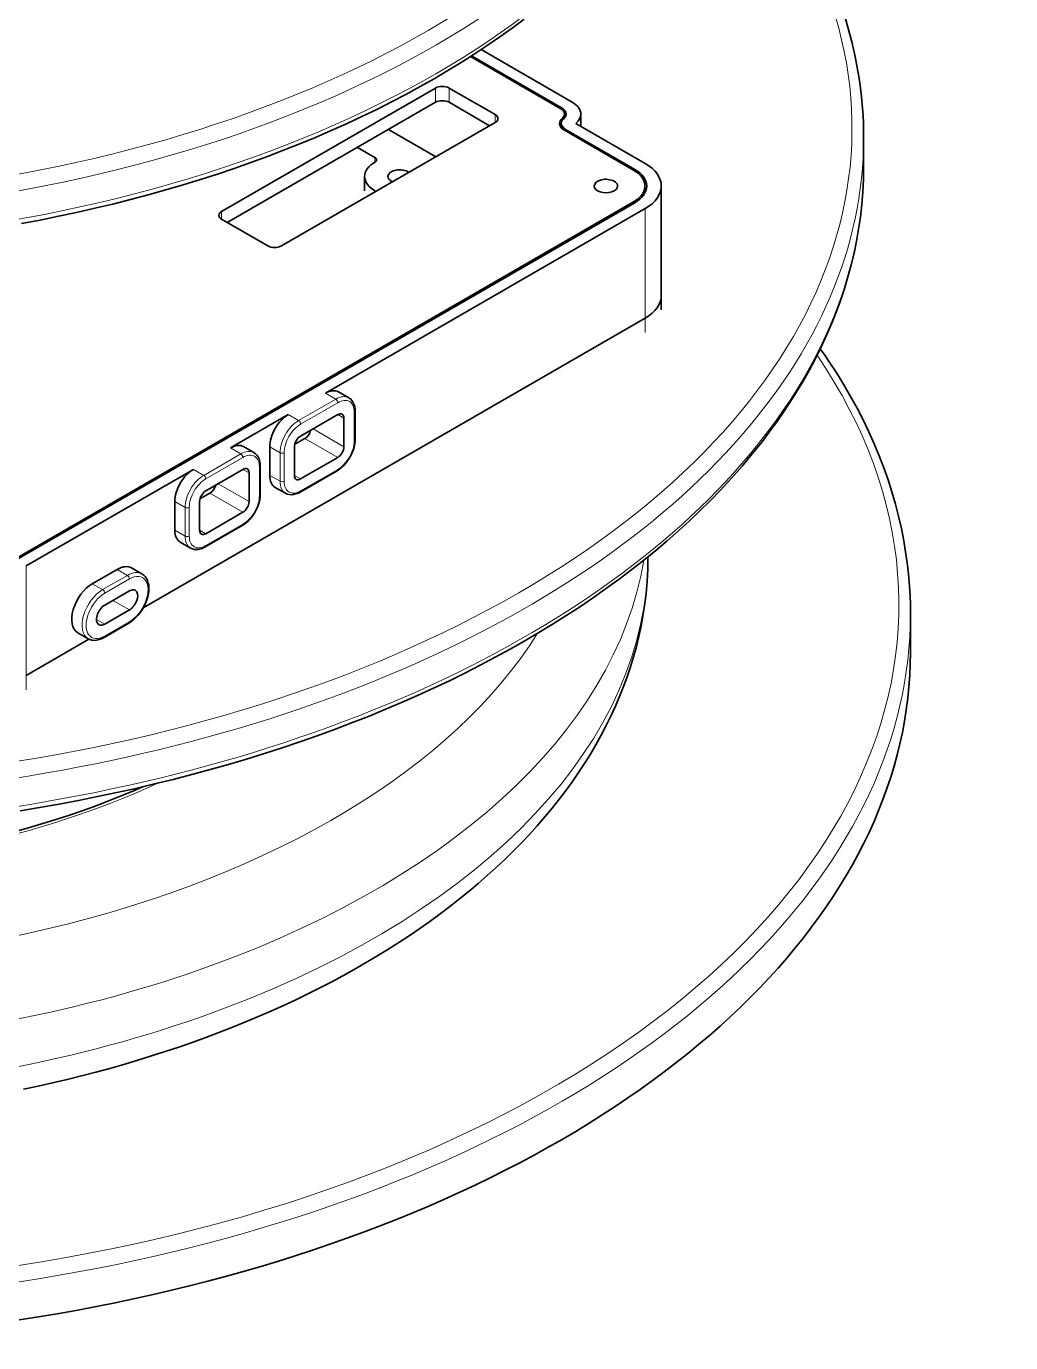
# Model space of a CAD drawing. Extents: x -1556 to 2480, y -1748 to 2591.
# Drawn here: x 1488.1 to 1656.9, y 1019.8 to 1245.5 of the extents above; entities that cross this region are included whole.
import ezdxf

# ---------------------------------------------------------------- set-up
doc = ezdxf.new("R2010")
doc.units = 0

msp = doc.modelspace()

# ---------------------------------------------------------------- linework, layer by layer
at = {"color": 7, "lineweight": 35, "ltscale": 0.450745}
msp.add_line((1581.733398, 1232.500732), (1566.119141, 1241.515625), dxfattribs=at)
at = {"color": 7, "lineweight": 35, "ltscale": 0.447331}
msp.add_line((1579.75354, 1231.357666), (1564.257568, 1240.304321), dxfattribs=at)
at = {"color": 7, "lineweight": 35, "ltscale": 0.447655}
msp.add_line((1579.965698, 1231.480103), (1564.458496, 1240.433228), dxfattribs=at)
at = {"color": 7, "lineweight": 35}
for p, q in [((1558.262451, 1234.918701), (1521.623047, 1213.765015)), ((1558.262451, 1232.469238), (1522.574463, 1211.864746)), ((1568.504883, 1229.005249), (1531.865479, 1207.851563)), ((1592.227905, 1215.383789), (1486.162109, 1154.146729)), ((1592.440063, 1215.261353), (1486.374146, 1154.02417)), ((1594.207886, 1214.240723), (1539.407104, 1182.601563)), ((1594.207886, 1195.461304), (1508.180054, 1145.793091)), ((1594.207886, 1195.461304), (1508.180054, 1145.793091)), ((1516.779663, 1169.537598), (1488.141968, 1153.00354))]:
    msp.add_line(p, q, dxfattribs=at)
at = {"color": 7, "lineweight": 13, "ltscale": 0.061237}
for p, q in [((1558.262451, 1234.918701), (1558.262451, 1232.469238)), ((1560.602295, 1234.918701), (1560.602295, 1232.469238)), ((1594.207886, 1195.461304), (1594.207886, 1193.011841)), ((1488.141968, 1134.224121), (1488.141968, 1131.774658))]:
    msp.add_line(p, q, dxfattribs=at)
at = {"color": 7, "lineweight": 35, "ltscale": 0.228127}
for p, q in [((1560.602295, 1234.918701), (1568.504883, 1230.356201)), ((1521.623047, 1212.414063), (1529.525635, 1207.851563))]:
    msp.add_line(p, q, dxfattribs=at)
at = {"color": 7, "lineweight": 35, "ltscale": 0.200664}
msp.add_line((1560.602295, 1232.469238), (1567.553467, 1228.455933), dxfattribs=at)
at = {"color": 7, "lineweight": 13, "ltscale": 0.033774}
for p, q in [((1568.504883, 1230.356201), (1568.504883, 1229.005249)), ((1521.623047, 1213.765015), (1521.623047, 1212.414063))]:
    msp.add_line(p, q, dxfattribs=at)
at = {"color": 7, "lineweight": 13, "ltscale": 0.00661}
msp.add_line((1579.965698, 1231.480103), (1579.965698, 1231.215698), dxfattribs=at)
at = {"color": 7, "lineweight": 35, "ltscale": 0.017139}
msp.add_line((1580.397949, 1229.773926), (1580.397949, 1230.459473), dxfattribs=at)
at = {"color": 7, "lineweight": 35, "ltscale": 0.052634}
msp.add_line((1583.197876, 1230.459473), (1583.197876, 1228.354126), dxfattribs=at)
at = {"color": 7, "lineweight": 35, "ltscale": 0.234436}
msp.add_line((1558.34729, 1223.140747), (1550.226196, 1227.829468), dxfattribs=at)
at = {"color": 7, "lineweight": 35, "ltscale": 0.018201}
msp.add_line((1579.844727, 1228.84668), (1579.844727, 1228.118652), dxfattribs=at)
at = {"color": 7, "lineweight": 13, "ltscale": 0.009216}
msp.add_line((1580.022461, 1229.749878), (1580.022461, 1229.381226), dxfattribs=at)
at = {"color": 7, "lineweight": 35, "ltscale": 0.342456}
for p, q in [((1580.364868, 1227.703613), (1592.227905, 1220.854492)), ((1580.577026, 1227.82605), (1592.440063, 1220.976929))]:
    msp.add_line(p, q, dxfattribs=at)
at = {"color": 7, "lineweight": 13, "ltscale": 0.006125}
msp.add_line((1580.577026, 1227.82605), (1580.577026, 1227.581055), dxfattribs=at)
at = {"color": 7, "lineweight": 35, "ltscale": 0.342459}
msp.add_line((1594.207886, 1221.997559), (1582.344727, 1228.84668), dxfattribs=at)
at = {"color": 7, "lineweight": 35, "ltscale": 0.122473}
for p, q in [((1631.672363, 1221.47168), (1631.672363, 1226.370605)), ((1542.589111, 1178.314941), (1542.589111, 1173.416016)), ((1544.503296, 1174.640747), (1544.503296, 1179.539673)), ((1526.325684, 1164.026245), (1526.325684, 1168.925171)), ((1513.597778, 1159.127319), (1513.597778, 1164.026245)), ((1517.840332, 1164.026245), (1517.840332, 1159.127319))]:
    msp.add_line(p, q, dxfattribs=at)
at = {"color": 7, "lineweight": 35, "ltscale": 0.0866}
msp.add_line((1547.892456, 1223.018066), (1544.892578, 1224.750122), dxfattribs=at)
at = {"color": 7, "lineweight": 13, "ltscale": 0.02041}
msp.add_line((1547.892456, 1223.018066), (1547.892456, 1222.20166), dxfattribs=at)
at = {"color": 7, "lineweight": 13, "ltscale": 0.006268}
msp.add_line((1592.440063, 1220.976929), (1592.440063, 1220.726196), dxfattribs=at)
at = {"color": 7, "lineweight": 35, "ltscale": 0.06124}
msp.add_line((1546.13501, 1217.302612), (1546.13501, 1219.752197), dxfattribs=at)
at = {"color": 7, "lineweight": 35, "ltscale": 0.029263}
msp.add_line((1594.190308, 1216.948608), (1594.190308, 1218.119141), dxfattribs=at)
at = {"color": 7, "lineweight": 35, "ltscale": 0.469485}
msp.add_line((1596.990356, 1199.339722), (1596.990356, 1218.119141), dxfattribs=at)
at = {"color": 7, "lineweight": 13, "ltscale": 0.006122}
msp.add_line((1592.227905, 1215.383789), (1592.227905, 1215.138916), dxfattribs=at)
at = {"color": 7, "lineweight": 13, "ltscale": 0.469485}
for p, q in [((1594.207886, 1195.461304), (1594.207886, 1214.240723)), ((1488.141968, 1134.224121), (1488.141968, 1153.00354))]:
    msp.add_line(p, q, dxfattribs=at)
at = {"color": 7, "lineweight": 35, "ltscale": 0.061237}
msp.add_line((1596.990356, 1196.890259), (1596.990356, 1199.339722), dxfattribs=at)
at = {"color": 7, "lineweight": 13, "ltscale": 0.051032}
for p, q in [((1539.407104, 1182.601563), (1541.174927, 1181.580933)), ((1516.779663, 1169.537598), (1518.547485, 1168.516968)), ((1499.455566, 1149.94165), (1501.223389, 1148.921021))]:
    msp.add_line(p, q, dxfattribs=at)
at = {"color": 7, "lineweight": 35, "ltscale": 0.051032}
for p, q in [((1541.657104, 1182.824463), (1543.424927, 1181.803833)), ((1514.529663, 1157.067261), (1516.297485, 1156.046631)), ((1506.198242, 1152.638794), (1507.966064, 1151.618164)), ((1496.955566, 1141.529053), (1498.723389, 1140.508423))]:
    msp.add_line(p, q, dxfattribs=at)
at = {"color": 7, "lineweight": 13, "ltscale": 0.183712}
for p, q in [((1541.174927, 1181.580933), (1534.810913, 1177.906738)), ((1525.265015, 1160.147827), (1518.901001, 1156.473633))]:
    msp.add_line(p, q, dxfattribs=at)
at = {"color": 7, "lineweight": 13, "ltscale": 0.18371}
for p, q in [((1541.528442, 1180.968506), (1535.164551, 1177.294312)), ((1518.547485, 1168.516968), (1524.911377, 1172.191162)), ((1535.164551, 1165.863403), (1541.528442, 1169.537598))]:
    msp.add_line(p, q, dxfattribs=at)
at = {"color": 7, "lineweight": 35, "ltscale": 0.285774}
msp.add_line((1533.043213, 1178.927246), (1523.143677, 1173.211792), dxfattribs=at)
at = {"color": 7, "lineweight": 13, "ltscale": 0.051028}
msp.add_line((1533.043213, 1178.927246), (1534.810913, 1177.906738), dxfattribs=at)
at = {"color": 7, "lineweight": 35, "ltscale": 0.18371}
for p, q in [((1535.164551, 1175.253052), (1541.528442, 1178.927246)), ((1525.161377, 1159.918945), (1518.797485, 1156.244751))]:
    msp.add_line(p, q, dxfattribs=at)
at = {"color": 7, "lineweight": 13, "ltscale": 0.030618}
msp.add_line((1542.589111, 1178.314941), (1541.528442, 1178.927246), dxfattribs=at)
at = {"color": 7, "lineweight": 13, "ltscale": 0.122476}
for p, q in [((1544.356934, 1174.436523), (1544.356934, 1179.335571)), ((1531.628906, 1172.395386), (1531.628906, 1167.496338)), ((1532.33606, 1172.395386), (1532.33606, 1167.496338)), ((1501.223389, 1148.921021), (1505.466064, 1151.370605))]:
    msp.add_line(p, q, dxfattribs=at)
at = {"color": 7, "lineweight": 13, "ltscale": 0.153093}
msp.add_line((1542.589111, 1173.416016), (1537.285767, 1176.477783), dxfattribs=at)
at = {"color": 7, "lineweight": 35, "ltscale": 0.049278}
msp.add_line((1535.871582, 1174.844849), (1534.164551, 1173.859253), dxfattribs=at)
at = {"color": 7, "lineweight": 13, "ltscale": 0.1633}
for p, q in [((1541.528442, 1171.578857), (1535.871582, 1174.844849)), ((1525.265015, 1162.189087), (1519.608154, 1165.455078))]:
    msp.add_line(p, q, dxfattribs=at)
at = {"color": 7, "lineweight": 13, "ltscale": 0.183714}
msp.add_line((1518.901001, 1167.904541), (1525.265015, 1171.578857), dxfattribs=at)
at = {"color": 7, "lineweight": 13, "ltscale": 0.05103}
for p, q in [((1523.143677, 1173.211792), (1524.911377, 1172.191162)), ((1529.861206, 1173.416016), (1531.628906, 1172.395386)), ((1529.861206, 1168.516968), (1531.628906, 1167.496338)), ((1513.597778, 1164.026245), (1515.365479, 1163.005615)), ((1513.597778, 1159.127319), (1515.365479, 1158.106689))]:
    msp.add_line(p, q, dxfattribs=at)
at = {"color": 7, "lineweight": 35, "ltscale": 0.05103}
for p, q in [((1525.393677, 1173.434692), (1527.161377, 1172.414063)), ((1530.793213, 1166.457031), (1532.560913, 1165.436401))]:
    msp.add_line(p, q, dxfattribs=at)
at = {"color": 7, "lineweight": 35, "ltscale": 0.122476}
for p, q in [((1529.861206, 1173.416016), (1529.861206, 1168.516968)), ((1534.103882, 1168.516968), (1534.103882, 1173.416016)), ((1528.239868, 1170.150024), (1528.239868, 1165.250977))]:
    msp.add_line(p, q, dxfattribs=at)
at = {"color": 7, "lineweight": 35, "ltscale": 0.183711}
msp.add_line((1541.528442, 1171.578857), (1535.164551, 1167.904541), dxfattribs=at)
at = {"color": 7, "lineweight": 35, "ltscale": 0.183712}
for p, q in [((1518.901001, 1165.863403), (1525.265015, 1169.537598)), ((1535.060913, 1165.634521), (1541.424927, 1169.308716)), ((1525.265015, 1162.189087), (1518.901001, 1158.514893))]:
    msp.add_line(p, q, dxfattribs=at)
at = {"color": 7, "lineweight": 13, "ltscale": 0.030619}
for p, q in [((1525.265015, 1169.537598), (1526.325684, 1168.925171)), ((1535.164551, 1167.904541), (1534.103882, 1168.516968)), ((1518.901001, 1158.514893), (1517.840332, 1159.127319))]:
    msp.add_line(p, q, dxfattribs=at)
at = {"color": 7, "lineweight": 13, "ltscale": 0.122473}
for p, q in [((1528.093384, 1169.945801), (1528.093384, 1165.046875)), ((1515.365479, 1158.106689), (1515.365479, 1163.005615)), ((1516.072632, 1158.106689), (1516.072632, 1163.005615))]:
    msp.add_line(p, q, dxfattribs=at)
at = {"color": 7, "lineweight": 13, "ltscale": 0.153094}
msp.add_line((1521.022339, 1167.088135), (1526.325684, 1164.026245), dxfattribs=at)
at = {"color": 7, "lineweight": 35, "ltscale": 0.049281}
msp.add_line((1519.608154, 1165.455078), (1517.901001, 1164.469482), dxfattribs=at)
at = {"color": 7, "lineweight": 35, "ltscale": 0.000909}
msp.add_line((1594.69519, 1154.513306), (1594.69519, 1154.549683), dxfattribs=at)
at = {"color": 7, "lineweight": 35, "ltscale": 0.122475}
for p, q in [((1499.455566, 1149.94165), (1503.698242, 1152.391113)), ((1501.576904, 1146.267456), (1505.81958, 1148.716919)), ((1501.576904, 1143.001465), (1505.81958, 1145.450928)), ((1505.716064, 1143.180786), (1501.473389, 1140.731323))]:
    msp.add_line(p, q, dxfattribs=at)
at = {"color": 7, "lineweight": 13, "ltscale": 0.051031}
msp.add_line((1503.698242, 1152.391113), (1505.466064, 1151.370605), dxfattribs=at)
at = {"color": 7, "lineweight": 13, "ltscale": 0.122475}
for p, q in [((1501.576904, 1148.308716), (1505.81958, 1150.758179)), ((1505.81958, 1143.409668), (1501.576904, 1140.960205))]:
    msp.add_line(p, q, dxfattribs=at)
at = {"color": 7, "lineweight": 13, "ltscale": 0.081652}
msp.add_line((1505.81958, 1145.450928), (1502.991089, 1147.083984), dxfattribs=at)
at = {"color": 7, "lineweight": 35, "ltscale": 0.1633}
msp.add_line((1639.69519, 1138.189819), (1639.69519, 1144.721802), dxfattribs=at)
at = {"color": 7, "lineweight": 13, "ltscale": 0.040825}
msp.add_line((1501.576904, 1143.001465), (1500.16272, 1143.817993), dxfattribs=at)
at = {"color": 7, "lineweight": 35, "ltscale": 0.310066}
msp.add_line((1498.882935, 1140.425537), (1488.141968, 1134.224121), dxfattribs=at)
msp.add_line((1498.882935, 1140.425537), (1488.141968, 1134.224121), dxfattribs=at)
at = {"color": 7, "lineweight": 35}
for points in [[(1573.476929, 1246.719971), (1571.413818, 1245.188354), (1569.30127, 1243.68042), (1567.140015, 1242.196777), (1564.930908, 1240.738037), (1562.674805, 1239.304321), (1560.372437, 1237.896484), (1558.024658, 1236.514771), (1555.632324, 1235.15979), (1553.196411, 1233.831909), (1550.717651, 1232.531616), (1548.197021, 1231.259277), (1545.635376, 1230.015381), (1543.033691, 1228.800415), (1540.392822, 1227.614746), (1537.713867, 1226.45874), (1534.997681, 1225.332764), (1532.245361, 1224.237305), (1529.457764, 1223.172607), (1526.635864, 1222.13916), (1523.780884, 1221.137329), (1520.893677, 1220.167358), (1517.975342, 1219.229614), (1515.026855, 1218.324463), (1512.049438, 1217.452148), (1509.044189, 1216.613037), (1506.011963, 1215.807373), (1502.953979, 1215.035522), (1499.871338, 1214.297607), (1496.765137, 1213.593994), (1493.636597, 1212.925049), (1490.486572, 1212.290649), (1487.316528, 1211.691406)], [(1487.071899, 1111.009644), (1490.427368, 1111.565063), (1493.754395, 1112.152832), (1497.074707, 1112.776855), (1500.363281, 1113.432373), (1503.644287, 1114.12439), (1506.890381, 1114.846924), (1510.128052, 1115.605957), (1513.327515, 1116.394653), (1516.5177, 1117.219971), (1519.666626, 1118.07373), (1522.80542, 1118.964355), (1525.899902, 1119.88208), (1528.983276, 1120.836914), (1532.019653, 1121.817627), (1535.043701, 1122.835571), (1538.018066, 1123.878052), (1540.979126, 1124.957886), (1543.887939, 1126.060791), (1546.782227, 1127.201294), (1549.621704, 1128.363281), (1552.445557, 1129.562988), (1555.212524, 1130.782837), (1557.962402, 1132.040527), (1560.653076, 1133.31665), (1563.325562, 1134.630615), (1565.937012, 1135.961548), (1568.528564, 1137.330322), (1571.057373, 1138.714478), (1573.564819, 1140.136597), (1576.007935, 1141.572266), (1578.428101, 1143.045898), (1580.782471, 1144.531494), (1583.112305, 1146.055054), (1585.375, 1147.588867), (1587.61145, 1149.160522), (1589.779785, 1150.740601), (1591.919922, 1152.358643), (1593.991089, 1153.983398), (1596.032349, 1155.64563), (1598.003784, 1157.31311), (1599.943237, 1159.017822), (1601.8125, 1160.726196), (1603.647705, 1162.471313), (1605.412476, 1164.218628), (1607.140747, 1166.001953), (1609.028076, 1168.039307), (1610.844849, 1170.099365), (1612.590454, 1172.181519), (1614.26416, 1174.284912), (1615.484985, 1175.893799), (1616.672974, 1177.527344), (1617.80896, 1179.159058), (1618.910522, 1180.814209), (1620.120361, 1182.726074), (1621.281738, 1184.667725), (1622.374756, 1186.606079), (1623.416992, 1188.572266), (1624.391602, 1190.534668), (1625.312988, 1192.522705), (1626.167603, 1194.506958), (1626.966675, 1196.51416), (1627.699707, 1198.5177), (1628.375366, 1200.54126), (1628.985596, 1202.561523), (1629.536499, 1204.598755), (1630.022705, 1206.632935), (1630.447998, 1208.680786), (1630.809204, 1210.726196), (1631.108398, 1212.781616), (1631.35498, 1214.949951), (1631.53125, 1217.120728), (1631.637085, 1219.293457), (1631.672363, 1221.466919)], [(1639.69519, 1144.721802), (1639.677002, 1146.311035), (1639.622559, 1147.899414), (1639.531738, 1149.488281), (1639.404907, 1151.074707), (1639.241089, 1152.665161), (1639.041382, 1154.251587), (1638.815796, 1155.772949), (1638.557495, 1157.289063), (1638.143311, 1159.392578), (1637.665283, 1161.491333), (1637.123779, 1163.583618), (1636.518921, 1165.669678), (1635.851074, 1167.747925), (1635.120239, 1169.818604), (1634.327026, 1171.880249), (1633.47168, 1173.932373), (1632.554443, 1175.974487), (1631.575928, 1178.005859), (1630.536255, 1180.025757), (1629.435913, 1182.033691), (1628.275269, 1184.029053), (1627.054932, 1186.011108), (1625.775146, 1187.979492), (1625.013184, 1189.102173), (1624.236328, 1190.214844)], [(1543.424927, 1181.803833), (1543.702148, 1181.607544), (1543.940918, 1181.363281), (1544.136963, 1181.079224), (1544.304077, 1180.725464), (1544.427856, 1180.300171), (1544.490479, 1179.864746), (1544.503296, 1179.539673)], [(1541.424927, 1169.308716), (1541.875732, 1169.606079), (1542.30957, 1169.965454), (1542.720581, 1170.379639), (1543.102539, 1170.841064), (1543.449463, 1171.341187), (1543.824951, 1172.007202), (1544.072266, 1172.561401), (1544.267334, 1173.124146), (1544.406128, 1173.686157), (1544.485229, 1174.238281), (1544.503296, 1174.640747)], [(1527.161377, 1172.414063), (1527.438721, 1172.217773), (1527.67749, 1171.973511), (1527.873413, 1171.689575), (1528.040649, 1171.335815), (1528.164429, 1170.9104), (1528.226929, 1170.475098), (1528.239868, 1170.150024)], [(1525.161377, 1159.918945), (1525.612305, 1160.216431), (1526.046143, 1160.575806), (1526.457031, 1160.98999), (1526.839111, 1161.451294), (1527.186035, 1161.951416), (1527.561401, 1162.617554), (1527.808716, 1163.171631), (1528.003906, 1163.734375), (1528.1427, 1164.296387), (1528.22168, 1164.848511), (1528.239868, 1165.250977)], [(1532.560913, 1165.436401), (1532.869629, 1165.294312), (1533.200562, 1165.209717), (1533.544434, 1165.182007), (1533.934326, 1165.214111), (1534.364624, 1165.31958), (1534.772949, 1165.483032), (1535.060913, 1165.634521)], [(1516.297485, 1156.046631), (1516.606079, 1155.904663), (1516.937012, 1155.820068), (1517.281006, 1155.792236), (1517.670898, 1155.824341), (1518.101196, 1155.929932), (1518.509521, 1156.093384), (1518.797485, 1156.244751)], [(1487.648682, 1063.264038), (1490.159302, 1063.801147), (1492.645874, 1064.361084), (1495.126343, 1064.94812), (1497.580933, 1065.557495), (1500.028687, 1066.19397), (1502.448486, 1066.852051), (1504.860718, 1067.537354), (1507.243042, 1068.243652), (1509.617188, 1068.977295), (1511.959717, 1069.731201), (1514.293091, 1070.512573), (1516.593506, 1071.313477), (1518.884033, 1072.14209), (1521.139648, 1072.98938), (1523.384521, 1073.864502), (1525.592773, 1074.757446), (1527.789551, 1075.678345), (1529.948364, 1076.616211), (1532.094727, 1077.582275), (1534.202148, 1078.564697), (1536.296021, 1079.575439), (1538.349365, 1080.60144), (1540.388184, 1081.655884), (1542.385254, 1082.724731), (1544.366699, 1083.822144), (1546.305298, 1084.933105), (1548.227051, 1086.072754), (1550.105713, 1087.225586), (1551.966431, 1088.407104), (1553.782349, 1089.600586), (1555.579102, 1090.822876), (1557.330322, 1092.056274), (1559.060913, 1093.318481), (1560.745483, 1094.591187), (1562.407837, 1095.892578), (1564.024414, 1097.204468), (1565.617188, 1098.544922), (1567.162842, 1099.894531), (1568.683105, 1101.272583), (1570.155762, 1102.659302), (1571.60144, 1104.074097), (1572.999023, 1105.496826), (1574.36792, 1106.94751), (1575.721069, 1108.442383), (1577.032959, 1109.955444), (1578.302979, 1111.486328), (1579.530518, 1113.034668), (1580.66394, 1114.53125), (1581.764038, 1116.05249), (1582.817017, 1117.580078), (1583.834717, 1119.131226), (1584.826172, 1120.723267), (1585.778809, 1122.338867), (1586.681519, 1123.960449), (1587.543335, 1125.604126), (1588.355103, 1127.253418), (1589.123779, 1128.923218), (1589.842041, 1130.598145), (1590.515503, 1132.291748), (1591.138672, 1133.991699), (1591.714966, 1135.70813), (1592.240112, 1137.428711), (1592.716797, 1139.163452), (1593.141968, 1140.901855), (1593.517212, 1142.651733), (1593.840576, 1144.404541), (1594.113037, 1146.166016), (1594.367432, 1148.247681), (1594.549316, 1150.332886), (1594.658691, 1152.422485), (1594.69519, 1154.513306)], [(1507.966064, 1151.618164), (1508.256226, 1151.414429), (1508.508545, 1151.162231), (1508.718872, 1150.868652), (1508.901367, 1150.504517), (1509.043701, 1150.059814), (1509.114258, 1149.671875), (1509.147949, 1149.125244), (1509.115234, 1148.55249), (1509.019043, 1147.96167), (1508.862305, 1147.361694), (1508.648438, 1146.761475), (1508.381348, 1146.17041), (1508.065918, 1145.598267), (1507.707153, 1145.054077), (1507.310791, 1144.546997), (1506.882935, 1144.085449), (1506.42981, 1143.677246), (1505.95752, 1143.329712), (1505.716064, 1143.180786)], [(1498.723389, 1140.508423), (1499.045044, 1140.358887), (1499.389526, 1140.266602), (1499.748779, 1140.231201), (1500.155518, 1140.255249), (1500.611816, 1140.35437), (1501.0448, 1140.513672), (1501.473389, 1140.731323)], [(1486.661255, 1107.557983), (1488.540649, 1108.086914), (1490.413696, 1108.637329), (1492.259033, 1109.203247), (1494.097412, 1109.790894), (1495.906372, 1110.393188), (1497.707764, 1111.017212), (1499.478149, 1111.654907), (1501.240479, 1112.314575), (1502.970093, 1112.986938), (1504.69104, 1113.681274), (1506.377808, 1114.387329), (1508.055176, 1115.115601)]]:
    msp.add_lwpolyline(points, dxfattribs=at)
at = {"color": 7, "lineweight": 13}
for centre, major_axis, start_param, end_param in [((1434.69519, 1315.405762), (173, 0), 4.8852878944, 6.1102863932), ((1434.69519, 1313.772827), (175, 0), 4.8852878944, 6.1102863932), ((1434.69519, 1308.873779), (-175, 0), 1.7436952408, 2.9686937396), ((1434.69519, 1227.999634), (194.977173, 0), 4.361055591, 6.6345186966), ((1434.69519, 1226.366699), (196.977173, 0), 4.361055591, 6.2832196972), ((1434.69519, 1221.467773), (196.977173, 0), 4.361055591, 6.2832196972), ((1434.69519, 1146.349976), (203, 0), 2.7680398051, 6.656738187), ((1541.174927, 1181.172729), (0.25, -0.432983), 0.7853981634, 2.3561944902), ((1541.174927, 1177.906738), (-2.25, -3.897095), 3.1415926536, 3.926990817), ((1541.528442, 1177.702515), (-2, -3.464111), 2.3561944902, 3.926990817), ((1544.003296, 1179.539673), (-0.5, 0), 2.3561944902, 3.1415926536), ((1534.810913, 1174.232422), (-2.25, -3.897095), 3.926990817, 5.4977871438), ((1535.164551, 1174.02832), (-2, -3.464111), 3.926990817, 5.4977871438), ((1534.810913, 1177.498413), (0.25, -0.432983), 0.7853981634, 2.3561944902), ((1541.528442, 1172.803589), (-2, -3.464111), 0.7853981634, 2.3561944902), ((1544.003296, 1174.640747), (-0.5, 0), 2.3561944902, 3.1415926536), ((1524.911377, 1171.782959), (0.25, -0.432983), 0.7853981634, 2.3561944902), ((1524.911377, 1168.516968), (-2.25, -3.897095), 3.1415926536, 3.926990817), ((1525.265015, 1168.312866), (-2, -3.464111), 2.3561944902, 3.926990817), ((1531.982544, 1172.599487), (0.5, 0), 3.926990817, 5.4977871438), ((1527.739868, 1170.150024), (-0.5, 0), 2.3561944902, 3.1415926536), ((1541.174927, 1169.741699), (-0.25, 0.432983), 3.1415926536, 3.926990817), ((1518.547485, 1164.842773), (-2.25, -3.897095), 3.926990817, 5.4977871438), ((1518.901001, 1164.638672), (-2, -3.464111), 3.926990817, 5.4977871438), ((1518.547485, 1168.108765), (0.25, -0.432983), 0.7853981634, 2.3561944902), ((1534.810913, 1169.333496), (-2.25, -3.897095), 5.4977871438, 6.2831853072), ((1531.982544, 1167.700439), (0.5, 0), 3.926990817, 5.4977871438), ((1535.164551, 1169.129395), (-2, -3.464111), 5.4977871438, 7.0685834706), ((1525.265015, 1163.413818), (-2, -3.464111), 0.7853981634, 2.3561944902), ((1527.739868, 1165.250977), (-0.5, 0), 2.3561944902, 3.1415926536), ((1534.810913, 1166.067505), (-0.25, 0.432983), 3.1415926536, 3.926990817), ((1515.718994, 1163.209717), (0.5, 0), 3.926990817, 5.4977871438), ((1524.911377, 1160.352051), (-0.25, 0.432983), 3.1415926536, 3.926990817), ((1515.718994, 1158.310791), (0.5, 0), 3.926990817, 5.4977871438), ((1518.547485, 1159.943726), (-2.25, -3.897095), 5.4977871438, 6.2831853072), ((1518.901001, 1159.739624), (-2, -3.464111), 5.4977871438, 7.0685834706), ((1518.547485, 1156.677734), (-0.25, 0.432983), 3.1415926536, 3.926990817), ((1434.69519, 1154.515015), (160, 0), 4.2976782112, 6.2831669148), ((1434.69519, 1162.679932), (160, 0), 4.2976782112, 6.188836624), ((1505.466064, 1150.96228), (0.25, -0.432983), 0.7853981634, 2.3561944902), ((1505.466064, 1147.288086), (-2.5, -4.330078), 3.1415926536, 3.926990817), ((1505.81958, 1147.083984), (-2.25, -3.897095), 0.7853981634, 3.926990817), ((1501.223389, 1144.838623), (-2.5, -4.330078), 3.926990817, 6.2831853072), ((1501.223389, 1148.512817), (0.25, -0.432983), 0.7853981634, 2.3561944902), ((1501.576904, 1144.634399), (-2.25, -3.897095), 3.926990817, 7.0685834706), ((1434.69519, 1144.717041), (205, 0), 3.1416325032, 6.2832251568), ((1505.466064, 1143.61377), (-0.25, 0.432983), 3.1415926536, 3.926990817), ((1434.69519, 1170.844971), (150, 0), 4.2681322084, 5.9367299681), ((1501.223389, 1141.164307), (-0.25, 0.432983), 3.1415926536, 3.926990817), ((1434.69519, 1170.844971), (122, 0), 4.1556428472, 5.384801286)]:
    msp.add_ellipse(centre, major_axis=major_axis, ratio=0.57735, start_param=start_param, end_param=end_param, dxfattribs=at)
at = {"color": 7, "lineweight": 35}
for centre, major_axis, ratio, start_param, end_param in [((1438.008301, 1226.128662), (193.66394, 0.362671), 0.588235, 6.2821249621, 6.6392498332), ((1559.432373, 1234.243286), (1.654541, 0), 0.57735, 0.7853981634, 2.3561944902), ((1559.432373, 1231.793823), (1.654541, 0), 0.57735, 0.7853981634, 2.3561944902), ((1578.197876, 1230.459473), (5, 0), 0.57735, 0.0000009348, 0.7853981634), ((1567.334961, 1229.680786), (1.654541, 0), 0.57735, 0, 0.7853981634), ((1578.197876, 1230.459473), (2.199951, 0), 0.57735, 0.0000009348, 0.7853981634), ((1578.197876, 1230.459473), (2.5, 0), 0.57735, 0.0000009348, 0.7853981634), ((1578.197876, 1230.459473), (2.199951, 0), 0.57735, 5.690375463, 6.283186242), ((1578.197876, 1230.459473), (2.5, 0), 0.57735, 5.690375463, 6.283186242), ((1578.197876, 1230.459473), (5, 0), 0.57735, 5.690375463, 6.283186242), ((1567.334961, 1229.680786), (1.654541, 0), 0.57735, 5.4977871438, 6.2831853072), ((1582.344727, 1228.84668), (2.800049, 0), 0.57735, 2.5487828095, 3.1415935884), ((1582.344727, 1228.84668), (2.800049, 0), 0.57735, 3.1415935884, 3.926990817), ((1582.344727, 1228.84668), (2.5, 0), 0.57735, 2.5487828095, 3.1415935884), ((1582.344727, 1228.84668), (2.5, 0), 0.57735, 3.1415935884, 3.926990817), ((1552.13501, 1219.752197), (6, 0), 0.57735, 2.3561944902, 3.1415926536), ((1547.185303, 1222.609863), (1, 0), 0.57735, 0, 0.7853981634), ((1547.185303, 1222.609863), (1, 0), 0.57735, 5.4977871438, 6.2831853072), ((1552.13501, 1219.752197), (2, 0), 0.57735, 0.6638611073, 3.1415926536), ((1587.490234, 1218.119141), (7.000122, 0), 0.57735, 6.2831853072, 7.0685834706), ((1587.490234, 1218.119141), (9.500122, 0), 0.57735, 0, 0.7853981634), ((1552.13501, 1219.752197), (6, 0), 0.57735, 3.1415926536, 3.9674145361), ((1552.13501, 1219.752197), (2, 0), 0.57735, 3.1415926536, 3.926990817), ((1552.13501, 1219.752197), (2, 0), 0.57735, 3.926990817, 4.048527902), ((1587.490356, 1218.119141), (2, 0), 0.57735, 0.7853981634, 3.1415926536), ((1587.490356, 1218.119141), (2, 0), 0.57735, 0, 0.7853981634), ((1587.490234, 1218.119141), (6.700073, 0), 0.57735, 0, 0.7853981634), ((1587.490356, 1218.119141), (2, 0), 0.57735, 3.1415926536, 6.2831853072), ((1587.490234, 1218.119141), (6.700073, 0), 0.57735, 5.4977871438, 6.2831853072), ((1587.490234, 1218.119141), (7.000122, 0), 0.57735, 5.4977871438, 6.2831853072), ((1587.490234, 1218.119141), (9.500122, 0), 0.57735, 5.4977871438, 6.2831853072), ((1522.792969, 1213.089478), (1.654541, 0), 0.57735, 2.3561944902, 3.1415926536), ((1522.792969, 1213.089478), (1.654541, 0), 0.57735, 3.1415926536, 3.926990817), ((1530.695557, 1208.526978), (1.654541, 0), 0.57735, 3.926990817, 5.4977871438), ((1587.490234, 1199.339722), (9.500122, 0), 0.57735, 5.4977871438, 6.2831853072), ((1587.490234, 1199.339722), (9.500122, 0), 0.57735, 5.4977871438, 6.2831853072), ((1539.407104, 1178.927246), (-2.25, -3.897095), 0.57735, 3.1415926536, 3.926990817), ((1533.043213, 1175.253052), (-2.25, -3.897095), 0.57735, 3.926990817, 5.4977871438), ((1541.528442, 1177.702515), (-0.75, -1.299072), 0.57735, 3.1415926536, 3.926990817), ((1541.528442, 1177.702515), (-0.75, -1.299072), 0.57735, 2.3561944902, 3.1415926536), ((1535.871582, 1176.06958), (0.75, 1.299072), 0.57735, 3.926990817, 5.1579504391), ((1523.143677, 1169.537598), (-2.25, -3.897095), 0.57735, 3.1415926536, 3.926990817), ((1535.164551, 1174.02832), (-0.75, -1.299072), 0.57735, 3.926990817, 5.4977871438), ((1541.528442, 1172.803589), (-0.75, -1.299072), 0.57735, 0.7853981634, 2.3561944902), ((1516.779663, 1165.863403), (-2.25, -3.897095), 0.57735, 3.926990817, 5.4977871438), ((1525.265015, 1168.312866), (-0.75, -1.299072), 0.57735, 3.1415926536, 3.926990817), ((1525.265015, 1168.312866), (-0.75, -1.299072), 0.57735, 2.3561944902, 3.1415926536), ((1519.608154, 1166.67981), (0.75, 1.299072), 0.57735, 3.926990817, 5.1579504391), ((1533.043213, 1170.354126), (-2.25, -3.897095), 0.57735, 5.4977871438, 6.2831853072), ((1535.164551, 1169.129395), (-0.75, -1.299072), 0.57735, 5.4977871438, 6.2831853072), ((1535.164551, 1169.129395), (-0.75, -1.299072), 0.57735, 0, 0.7853981634), ((1518.901001, 1164.638672), (-0.75, -1.299072), 0.57735, 3.926990817, 5.4977871438), ((1525.265015, 1163.413818), (-0.75, -1.299072), 0.57735, 0.7853981634, 2.3561944902), ((1516.779663, 1160.964355), (-2.25, -3.897095), 0.57735, 5.4977871438, 6.2831853072), ((1518.901001, 1159.739624), (-0.75, -1.299072), 0.57735, 5.4977871438, 6.2831853072), ((1518.901001, 1159.739624), (-0.75, -1.299072), 0.57735, 0, 0.7853981634), ((1503.698242, 1148.308716), (-2.5, -4.330078), 0.57735, 3.1415926536, 3.926990817), ((1499.455566, 1145.859253), (-2.5, -4.330078), 0.57735, 3.926990817, 6.2831853072), ((1505.81958, 1147.083984), (-1, -1.732056), 0.57735, 3.1415926536, 3.926990817), ((1505.81958, 1147.083984), (-1, -1.732056), 0.57735, 0.7853981634, 3.1415926536), ((1501.576904, 1144.634399), (-1, -1.732056), 0.57735, 3.926990817, 6.2831853072), ((1501.576904, 1144.634399), (-1, -1.732056), 0.57735, 6.2831853072, 7.0685834706), ((1434.69519, 1138.185059), (205, 0), 0.57735, 3.1416325032, 6.2832251568)]:
    msp.add_ellipse(centre, major_axis=major_axis, ratio=ratio, start_param=start_param, end_param=end_param, dxfattribs=at)

doc.saveas('drawing.dxf')
